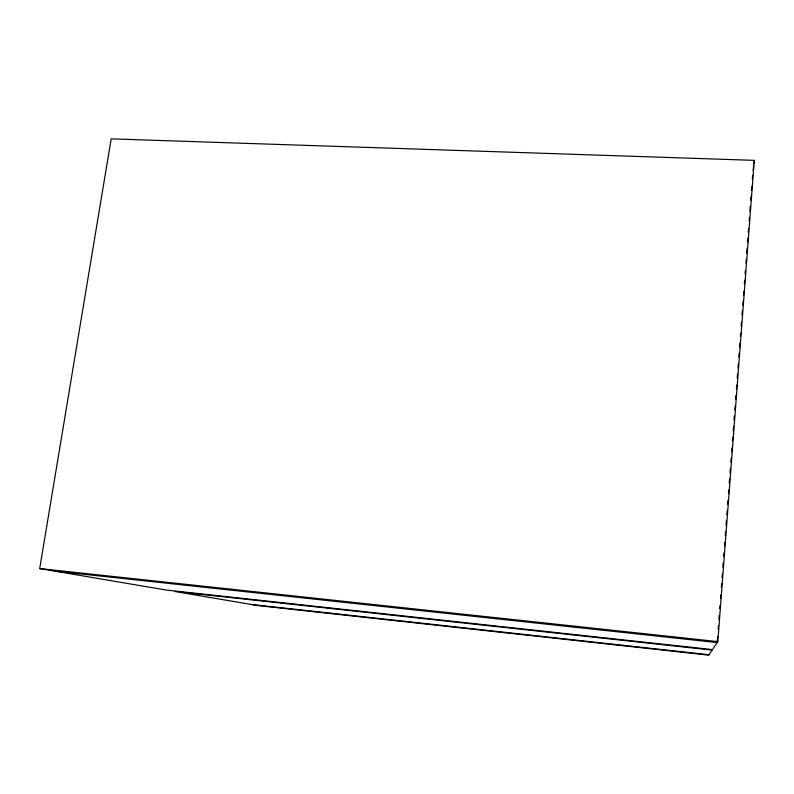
<?xml version="1.0" encoding="UTF-8"?>
<svg xmlns="http://www.w3.org/2000/svg" width="794" height="794" viewBox="0 0 794 794"><rect width="100%" height="100%" fill="white"/><g stroke="black" fill="none" stroke-linecap="round" stroke-linejoin="round"><path stroke-width="1.19" d="M717.637 636.391L717.171 642.574L54.816 571.144M718.193 629.146L718.471 625.493M718.927 619.389L719.235 615.38M719.761 608.403L719.989 605.494M720.515 598.537L720.793 594.835M721.359 587.431L721.637 583.739M722.103 577.566L722.421 573.357M722.887 567.184L723.225 562.757M723.691 556.594L723.979 552.892M724.485 546.173L724.763 542.461M725.289 535.622L725.607 531.335M726.083 525.162L726.411 520.814M726.877 514.651L727.205 510.334M727.671 504.15L727.959 500.438M728.465 493.679L728.753 489.977M729.269 483.139L729.587 478.871M730.063 472.708L730.391 468.311M730.857 462.128L731.145 458.416M731.651 451.736L731.929 448.034M732.455 441.117L732.733 437.405M733.239 430.755L733.577 426.289M734.053 420.105L734.361 415.957M734.837 409.783L735.115 406.081M735.641 399.094L735.929 395.392M736.395 389.209L736.703 385.11M737.239 378.083L737.547 374.014M737.983 368.198L738.301 364.138M738.837 357.072L739.115 353.37M739.581 347.186L739.889 343.167M740.425 336.061L740.633 333.301M741.179 326.175L741.477 322.195M742.023 315.049L742.321 311.089M742.767 305.164L743.065 301.224M743.541 295.06L743.819 291.358M744.365 284.153L744.663 280.252M745.129 274.079L745.407 270.387M745.963 263.142L746.251 259.281M746.717 253.107L747.085 248.314M747.551 242.13L747.839 238.309M748.305 232.245L748.593 228.434M749.149 221.119L749.427 217.417M749.893 211.234L750.28 206.232M750.737 200.108L751.025 196.366M751.491 190.223L751.769 186.491M752.335 179.107L752.613 175.385M717.826 641.602L754.3 160.358L111.19 138.851L39.7 568.573L166.492 590.091L712.446 649.601L717.826 641.602L39.7 568.573M753.079 170.641L753.615 166.075M753.893 163.792L754.3 160.358M250.864 604.403L708.992 654.732M712.109 650.107L708.714 655.149L257.842 605.584L174.74 591.49L712.109 650.107"/></g></svg>
